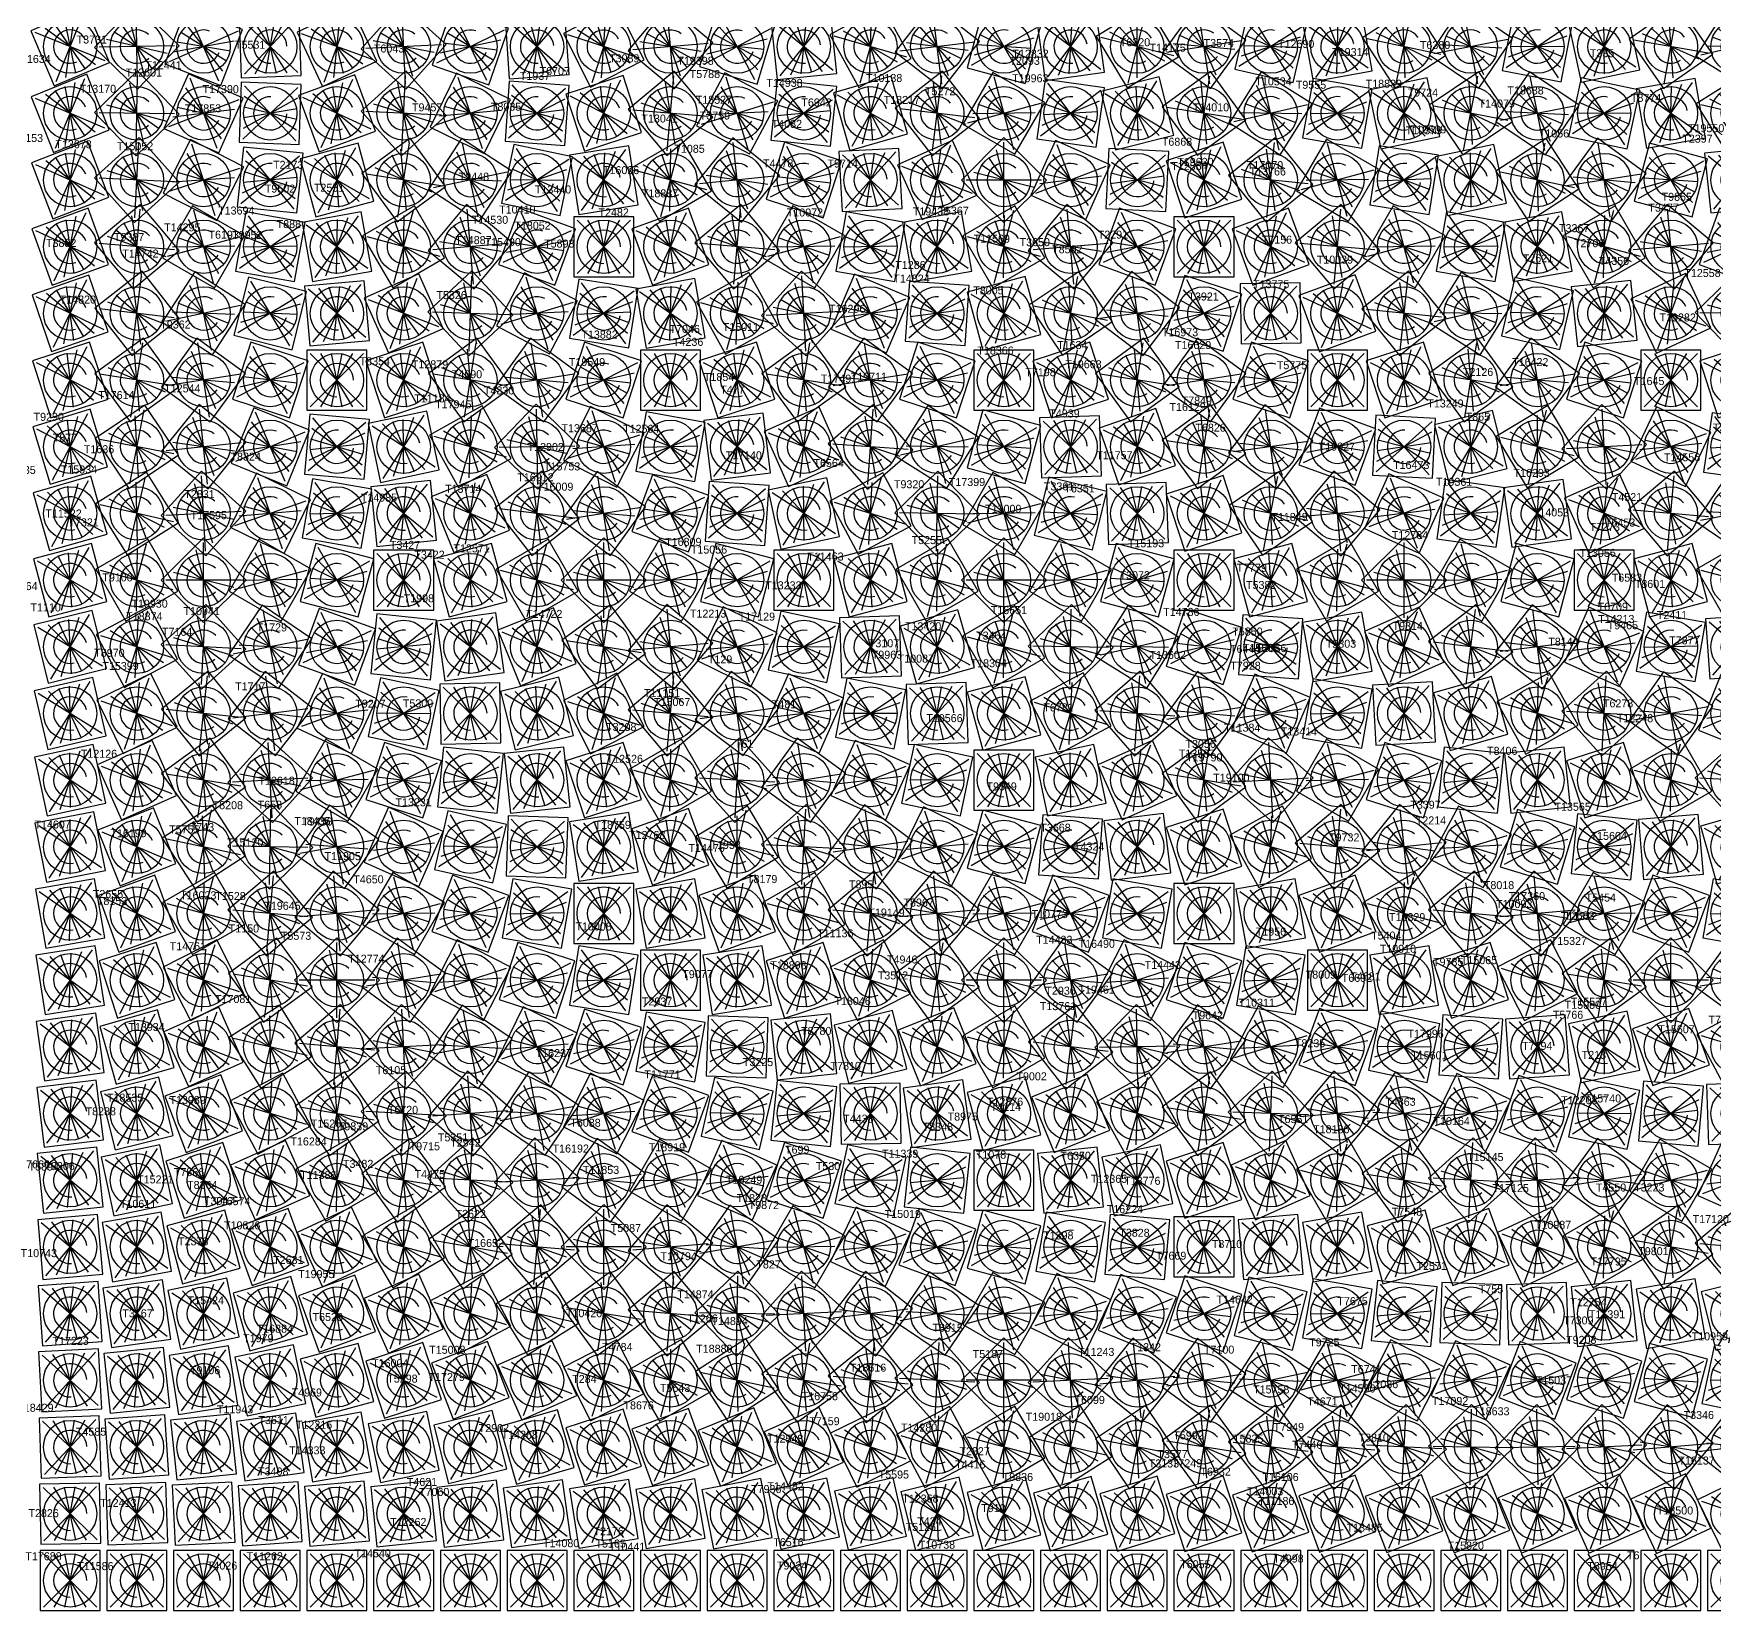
# Model space of a CAD drawing. Header units: metres. Extents: x -45 to 15052, y -45 to 15012.
# Drawn here: x 9045 to 11565, y -45 to 2320 of the extents above; entities that cross this region are included whole.
import ezdxf

# ---------------------------------------------------------------- set-up
doc = ezdxf.new("R2010")
doc.units = ezdxf.units.M
for name, color, linetype in [('L0', 1, 'Continuous'), ('L1', 2, 'Continuous'), ('L10', 4, 'Continuous'), ('L11', 5, 'Continuous'), ('L2', 3, 'Continuous'), ('L3', 4, 'Continuous'), ('L4', 5, 'Continuous'), ('L5', 6, 'Continuous'), ('L6', 7, 'Continuous'), ('L7', 1, 'Continuous'), ('L8', 2, 'Continuous'), ('L9', 3, 'Continuous')]:
    doc.layers.add(name, color=color, linetype=linetype)

# ---------------------------------------------------------------- blocks, each defined once
blk = doc.blocks.new('CELL')
for p, q in [((-40, -40), (40, 40)), ((40, -40), (-40, 40)), ((-24, -40), (24, 40)), ((24, -40), (-24, 40)), ((-8, -40), (8, 40)), ((8, -40), (-8, 40))]:
    blk.add_line(p, q)
blk.add_lwpolyline([(-45, -45), (45, -45), (45, 45), (-45, 45)], close=True)
blk.add_circle((0, 0), 40)
blk.add_arc((0, 0), 25, 0, 270)

msp = doc.modelspace()

# ---------------------------------------------------------------- block references
at = {"layer": 'L0'}
for p, rotation in [((9700, 2300), 71), ((10900, 2300), 77.00000000000001), ((9800, 2200), 86.00000000000001), ((11000, 2200), 80), ((9900, 2100), 9), ((11100, 2100), 81), ((10000, 2000), 20), ((11200, 2000), 80), ((10100, 1900), 29), ((11300, 1900), 77.00000000000001), ((10200, 1800), 36), ((11400, 1800), 72), ((9100, 1700), 17), ((10300, 1700), 41), ((11500, 1700), 65), ((10400, 1600), 43.99999999999999), ((9200, 1600), 32), ((11600, 1600), 56), ((9300, 1500), 45), ((10500, 1500), 45), ((9400, 1400), 56), ((10600, 1400), 43.99999999999999), ((10700, 1300), 41), ((9500, 1300), 65), ((10800, 1200), 36), ((9600, 1200), 72), ((10900, 1100), 29), ((9700, 1100), 77.00000000000001), ((9800, 1000), 80), ((11000, 1000), 20), ((9900, 900), 81), ((11100, 900), 9), ((10000, 800), 80), ((11200, 800), 86.00000000000001), ((11300, 700), 71), ((10100, 700), 77.00000000000001), ((10200, 600), 72), ((11400, 600), 54), ((10300, 500), 65), ((11500, 500), 35), ((9100, 500), 5), ((10400, 400), 56), ((11600, 400), 14), ((9200, 400), 8), ((10500, 300), 45), ((9300, 300), 9), ((10600, 200), 32), ((9400, 200), 8), ((10700, 100), 17), ((9500, 100), 5)]:
    msp.add_blockref('CELL', p, dxfattribs=dict(at, rotation=rotation))
for p in [(9600, 0), (10800, 0)]:
    msp.add_blockref('CELL', p, dxfattribs=at)
at = {"layer": 'L1'}
for p, rotation in [((9800, 2300), 4), ((11000, 2300), 10), ((9900, 2200), 18), ((11100, 2200), 12), ((10000, 2100), 30), ((11200, 2100), 12), ((10100, 2000), 40), ((11300, 2000), 10), ((10200, 1900), 48), ((11400, 1900), 6), ((9100, 1800), 18), ((10300, 1800), 54), ((9200, 1700), 34), ((10400, 1700), 58), ((11600, 1700), 82), ((9300, 1600), 48), ((10500, 1600), 59.99999999999999), ((9400, 1500), 59.99999999999999), ((10600, 1500), 59.99999999999999), ((10700, 1400), 58), ((9500, 1400), 70), ((10800, 1300), 54), ((9600, 1300), 78), ((10900, 1200), 48), ((9700, 1200), 84), ((11000, 1100), 40), ((9800, 1100), 87.99999999999999), ((11100, 1000), 30), ((11200, 900), 18), ((10100, 800), 87.99999999999999), ((11300, 800), 4), ((10200, 700), 84), ((11400, 700), 78), ((11500, 600), 59.99999999999999), ((9100, 600), 6), ((10300, 600), 78), ((10400, 500), 70), ((11600, 500), 40), ((9200, 500), 10), ((10500, 400), 59.99999999999999), ((9300, 400), 12), ((9400, 300), 12), ((10600, 300), 48), ((9500, 200), 10), ((10700, 200), 34), ((10800, 100), 18), ((9600, 100), 6)]:
    msp.add_blockref('CELL', p, dxfattribs=dict(at, rotation=rotation))
for p in [(11500, 1800), (9900, 1000), (10000, 900), (9700, 0), (10900, 0)]:
    msp.add_blockref('CELL', p, dxfattribs=at)
at = {"layer": 'L10'}
for p, rotation in [((9500, 2300), 25), ((10700, 2300), 31), ((9600, 2200), 42), ((10800, 2200), 36), ((9700, 2100), 57.00000000000001), ((10900, 2100), 39), ((9800, 2000), 70), ((11000, 2000), 40), ((9900, 1900), 81), ((11100, 1900), 39), ((11200, 1800), 36), ((10100, 1700), 7), ((11300, 1700), 31), ((10200, 1600), 12), ((11400, 1600), 24), ((9100, 1500), 15), ((10300, 1500), 15), ((11500, 1500), 15), ((9200, 1400), 28), ((10400, 1400), 16), ((11600, 1400), 4), ((9300, 1300), 39), ((10500, 1300), 15), ((9400, 1200), 48), ((10600, 1200), 12), ((9500, 1100), 55), ((10700, 1100), 7), ((9600, 1000), 59.99999999999999), ((9700, 900), 63), ((10900, 900), 81), ((9800, 800), 64), ((11000, 800), 70), ((9900, 700), 63), ((11100, 700), 57.00000000000001), ((10000, 600), 59.99999999999999), ((11200, 600), 42), ((10100, 500), 55), ((11300, 500), 25), ((10200, 400), 48), ((11400, 400), 6), ((10300, 300), 39), ((11500, 300), 75.00000000000001), ((9100, 300), 3), ((10400, 200), 28), ((11600, 200), 52.00000000000001), ((9200, 200), 4), ((10500, 100), 15), ((9300, 100), 3)]:
    msp.add_blockref('CELL', p, dxfattribs=dict(at, rotation=rotation))
for p in [(10000, 1800), (10800, 1000), (9400, 0), (10600, 0)]:
    msp.add_blockref('CELL', p, dxfattribs=at)
at = {"layer": 'L11'}
for p, rotation in [((9600, 2300), 48), ((10800, 2300), 54), ((9700, 2200), 64), ((10900, 2200), 58), ((9800, 2100), 78), ((11000, 2100), 59.99999999999999), ((11100, 2000), 59.99999999999999), ((10000, 1900), 10), ((11200, 1900), 58), ((10100, 1800), 18), ((11300, 1800), 54), ((10200, 1700), 24), ((11400, 1700), 48), ((11500, 1600), 40), ((9100, 1600), 16), ((10300, 1600), 28), ((9200, 1500), 30), ((10400, 1500), 30), ((11600, 1500), 30), ((9300, 1400), 42), ((10500, 1400), 30), ((9400, 1300), 52.00000000000001), ((10600, 1300), 28), ((9500, 1200), 59.99999999999999), ((10700, 1200), 24), ((9600, 1100), 66), ((10800, 1100), 18), ((9700, 1000), 70), ((10900, 1000), 10), ((9800, 900), 72), ((9900, 800), 72), ((11100, 800), 78), ((10000, 700), 70), ((11200, 700), 64), ((10100, 600), 66), ((11300, 600), 48), ((10200, 500), 59.99999999999999), ((11400, 500), 30), ((10300, 400), 52.00000000000001), ((9100, 400), 4), ((11500, 400), 10), ((10400, 300), 42), ((11600, 300), 78), ((9200, 300), 6), ((10500, 200), 30), ((9300, 200), 6), ((10600, 100), 16), ((9400, 100), 4)]:
    msp.add_blockref('CELL', p, dxfattribs=dict(at, rotation=rotation))
for p in [(9900, 2000), (11000, 900), (9500, 0), (10700, 0)]:
    msp.add_blockref('CELL', p, dxfattribs=at)
at = {"layer": 'L2'}
for p, rotation in [((9900, 2300), 27), ((11100, 2300), 33), ((10000, 2200), 40), ((11200, 2200), 34), ((10100, 2100), 51), ((11300, 2100), 33), ((10200, 2000), 59.99999999999999), ((11400, 2000), 30), ((9100, 1900), 19), ((10300, 1900), 67.00000000000001), ((11500, 1900), 25), ((9200, 1800), 36), ((10400, 1800), 72), ((11600, 1800), 18), ((9300, 1700), 51), ((10500, 1700), 75.00000000000001), ((9400, 1600), 64), ((10600, 1600), 76), ((9500, 1500), 75.00000000000001), ((10700, 1500), 75.00000000000001), ((9600, 1400), 84), ((10800, 1400), 72), ((9700, 1300), 1), ((10900, 1300), 67.00000000000001), ((11000, 1200), 59.99999999999999), ((9800, 1200), 6), ((11100, 1100), 51), ((9900, 1100), 9), ((11200, 1000), 40), ((10000, 1000), 10), ((11300, 900), 27), ((10100, 900), 9), ((10200, 800), 6), ((11400, 800), 12), ((9100, 700), 7), ((10300, 700), 1), ((11500, 700), 85), ((11600, 600), 66), ((9200, 600), 12), ((10400, 600), 84), ((9300, 500), 15), ((10500, 500), 75.00000000000001), ((9400, 400), 16), ((10600, 400), 64), ((9500, 300), 15), ((10700, 300), 51), ((9600, 200), 12), ((10800, 200), 36), ((10900, 100), 19), ((9700, 100), 7)]:
    msp.add_blockref('CELL', p, dxfattribs=dict(at, rotation=rotation))
for p in [(9800, 0), (11000, 0)]:
    msp.add_blockref('CELL', p, dxfattribs=at)
at = {"layer": 'L3'}
for p, rotation in [((10000, 2300), 50), ((11200, 2300), 56), ((10100, 2200), 62), ((11300, 2200), 56), ((10200, 2100), 72), ((11400, 2100), 54), ((9100, 2000), 20), ((10300, 2000), 80), ((11500, 2000), 50), ((9200, 1900), 38), ((10400, 1900), 86.00000000000001), ((11600, 1900), 43.99999999999999), ((9300, 1800), 54), ((9400, 1700), 68), ((10600, 1700), 2), ((9500, 1600), 80), ((10700, 1600), 2), ((9700, 1400), 8), ((10900, 1400), 86.00000000000001), ((9800, 1300), 14), ((11000, 1300), 80), ((9900, 1200), 18), ((11100, 1200), 72), ((11200, 1100), 62), ((10000, 1100), 20), ((11300, 1000), 50), ((10100, 1000), 20), ((11400, 900), 36), ((10200, 900), 18), ((11500, 800), 20), ((9100, 800), 8), ((10300, 800), 14), ((9200, 700), 14), ((10400, 700), 8), ((11600, 700), 2), ((9300, 600), 18), ((9400, 500), 20), ((10600, 500), 80), ((9500, 400), 20), ((10700, 400), 68), ((9600, 300), 18), ((10800, 300), 54), ((9700, 200), 14), ((10900, 200), 38), ((11000, 100), 20), ((9800, 100), 8)]:
    msp.add_blockref('CELL', p, dxfattribs=dict(at, rotation=rotation))
for p in [(10500, 1800), (9600, 1500), (10800, 1500), (10500, 600), (9900, 0), (11100, 0)]:
    msp.add_blockref('CELL', p, dxfattribs=at)
at = {"layer": 'L4'}
for p, rotation in [((10100, 2300), 73), ((11300, 2300), 79), ((10200, 2200), 84), ((11400, 2200), 78), ((9100, 2100), 21), ((10300, 2100), 3), ((11500, 2100), 75.00000000000001), ((9200, 2000), 40), ((10400, 2000), 10), ((11600, 2000), 70), ((9300, 1900), 57.00000000000001), ((10500, 1900), 15), ((9400, 1800), 72), ((10600, 1800), 18), ((9500, 1700), 85), ((10700, 1700), 19), ((9600, 1600), 6), ((10800, 1600), 18), ((9700, 1500), 15), ((10900, 1500), 15), ((9800, 1400), 22), ((11000, 1400), 10), ((9900, 1300), 27), ((11100, 1300), 3), ((10000, 1200), 30), ((11200, 1200), 84), ((10100, 1100), 31), ((11300, 1100), 73), ((10200, 1000), 30), ((11400, 1000), 59.99999999999999), ((10300, 900), 27), ((11500, 900), 45), ((9100, 900), 9), ((10400, 800), 22), ((11600, 800), 28), ((9200, 800), 16), ((9300, 700), 21), ((10500, 700), 15), ((9400, 600), 24), ((10600, 600), 6), ((9500, 500), 25), ((10700, 500), 85), ((9600, 400), 24), ((10800, 400), 72), ((9700, 300), 21), ((10900, 300), 57.00000000000001), ((9800, 200), 16), ((11000, 200), 40), ((9900, 100), 9), ((11100, 100), 21)]:
    msp.add_blockref('CELL', p, dxfattribs=dict(at, rotation=rotation))
for p in [(10000, 0), (11200, 0)]:
    msp.add_blockref('CELL', p, dxfattribs=at)
at = {"layer": 'L5'}
for p, rotation in [((10200, 2300), 6), ((11400, 2300), 12), ((9100, 2200), 22), ((10300, 2200), 16), ((11500, 2200), 10), ((9200, 2100), 42), ((10400, 2100), 24), ((11600, 2100), 6), ((9300, 2000), 59.99999999999999), ((10500, 2000), 30), ((9400, 1900), 76), ((10600, 1900), 34), ((10700, 1800), 36), ((9600, 1700), 12), ((10800, 1700), 36), ((9700, 1600), 22), ((10900, 1600), 34), ((9800, 1500), 30), ((11000, 1500), 30), ((9900, 1400), 36), ((11100, 1400), 24), ((10000, 1300), 40), ((11200, 1300), 16), ((10100, 1200), 42), ((11300, 1200), 6), ((10200, 1100), 42), ((11400, 1100), 84), ((10300, 1000), 40), ((9100, 1000), 10), ((11500, 1000), 70), ((10400, 900), 36), ((11600, 900), 54), ((9200, 900), 18), ((9300, 800), 24), ((10500, 800), 30), ((9400, 700), 28), ((10600, 700), 22), ((9500, 600), 30), ((10700, 600), 12), ((9600, 500), 30), ((9700, 400), 28), ((10900, 400), 76), ((9800, 300), 24), ((11000, 300), 59.99999999999999), ((9900, 200), 18), ((11100, 200), 42), ((10000, 100), 10), ((11200, 100), 22)]:
    msp.add_blockref('CELL', p, dxfattribs=dict(at, rotation=rotation))
for p in [(9500, 1800), (10800, 500), (10100, 0), (11300, 0)]:
    msp.add_blockref('CELL', p, dxfattribs=at)
at = {"layer": 'L6'}
for p, rotation in [((9100, 2300), 23), ((10300, 2300), 29), ((11500, 2300), 35), ((9200, 2200), 43.99999999999999), ((10400, 2200), 38), ((11600, 2200), 32), ((9300, 2100), 63), ((10500, 2100), 45), ((9400, 2000), 80), ((10600, 2000), 50), ((9500, 1900), 5), ((10700, 1900), 53), ((9600, 1800), 18), ((10800, 1800), 54), ((9700, 1700), 29), ((10900, 1700), 53), ((11000, 1600), 50), ((9800, 1600), 38), ((9900, 1500), 45), ((11100, 1500), 45), ((10000, 1400), 50), ((11200, 1400), 38), ((10100, 1300), 53), ((11300, 1300), 29), ((10200, 1200), 54), ((11400, 1200), 18), ((10300, 1100), 53), ((9100, 1100), 11), ((11500, 1100), 5), ((10400, 1000), 50), ((9200, 1000), 20), ((11600, 1000), 80), ((9300, 900), 27), ((10500, 900), 45), ((9400, 800), 32), ((10600, 800), 38), ((9500, 700), 35), ((10700, 700), 29), ((9600, 600), 36), ((10800, 600), 18), ((9700, 500), 35), ((10900, 500), 5), ((9800, 400), 32), ((11000, 400), 80), ((9900, 300), 27), ((11100, 300), 63), ((10000, 200), 20), ((11200, 200), 43.99999999999999), ((10100, 100), 11), ((11300, 100), 23)]:
    msp.add_blockref('CELL', p, dxfattribs=dict(at, rotation=rotation))
for p in [(10200, 0), (11400, 0)]:
    msp.add_blockref('CELL', p, dxfattribs=at)
at = {"layer": 'L7'}
for p, rotation in [((9200, 2300), 46), ((10400, 2300), 52.00000000000001), ((11600, 2300), 58), ((9300, 2200), 66), ((10500, 2200), 59.99999999999999), ((9400, 2100), 84), ((10600, 2100), 66), ((9500, 2000), 10), ((10700, 2000), 70), ((9600, 1900), 24), ((10800, 1900), 72), ((9700, 1800), 36), ((10900, 1800), 72), ((9800, 1700), 46), ((11000, 1700), 70), ((9900, 1600), 54), ((11100, 1600), 66), ((10000, 1500), 59.99999999999999), ((11200, 1500), 59.99999999999999), ((11300, 1400), 52.00000000000001), ((10100, 1400), 64), ((11400, 1300), 42), ((10200, 1300), 66), ((11500, 1200), 30), ((9100, 1200), 12), ((10300, 1200), 66), ((10400, 1100), 64), ((9200, 1100), 22), ((11600, 1100), 16), ((9300, 1000), 30), ((10500, 1000), 59.99999999999999), ((9400, 900), 36), ((10600, 900), 54), ((9500, 800), 40), ((10700, 800), 46), ((9600, 700), 42), ((10800, 700), 36), ((9700, 600), 42), ((10900, 600), 24), ((9800, 500), 40), ((11000, 500), 10), ((9900, 400), 36), ((11100, 400), 84), ((10000, 300), 30), ((11200, 300), 66), ((10100, 200), 22), ((11300, 200), 46), ((10200, 100), 12), ((11400, 100), 24)]:
    msp.add_blockref('CELL', p, dxfattribs=dict(at, rotation=rotation))
for p in [(9100, 0), (10300, 0), (11500, 0)]:
    msp.add_blockref('CELL', p, dxfattribs=at)
at = {"layer": 'L8'}
for p, rotation in [((9300, 2300), 68.99999999999999), ((10500, 2300), 75.00000000000001), ((9400, 2200), 87.99999999999999), ((10600, 2200), 82), ((9500, 2100), 15), ((10700, 2100), 87), ((9600, 2000), 30), ((9700, 1900), 43.00000000000001), ((10900, 1900), 1), ((9800, 1800), 54), ((9900, 1700), 63), ((11100, 1700), 87), ((10000, 1600), 70), ((11200, 1600), 82), ((10100, 1500), 75.00000000000001), ((11300, 1500), 75.00000000000001), ((10200, 1400), 78), ((11400, 1400), 66), ((11500, 1300), 55), ((9100, 1300), 13), ((10300, 1300), 79), ((11600, 1200), 42), ((9200, 1200), 24), ((10400, 1200), 78), ((9300, 1100), 33), ((10500, 1100), 75.00000000000001), ((9400, 1000), 40), ((10600, 1000), 70), ((9500, 900), 45), ((10700, 900), 63), ((9600, 800), 48), ((10800, 800), 54), ((9700, 700), 49), ((10900, 700), 43.00000000000001), ((9800, 600), 48), ((11000, 600), 30), ((9900, 500), 45), ((11100, 500), 15), ((10000, 400), 40), ((11200, 400), 87.99999999999999), ((10100, 300), 33), ((11300, 300), 68.99999999999999), ((10200, 200), 24), ((11400, 200), 48), ((10300, 100), 13), ((11500, 100), 25), ((9100, 100), 1)]:
    msp.add_blockref('CELL', p, dxfattribs=dict(at, rotation=rotation))
for p in [(10800, 2000), (11000, 1800), (9200, 0), (10400, 0), (11600, 0)]:
    msp.add_blockref('CELL', p, dxfattribs=at)
at = {"layer": 'L9'}
for p, rotation in [((9400, 2300), 2), ((10600, 2300), 8), ((9500, 2200), 20), ((10700, 2200), 14), ((9600, 2100), 36), ((10800, 2100), 18), ((9700, 2000), 50), ((10900, 2000), 20), ((9800, 1900), 62), ((11000, 1900), 20), ((9900, 1800), 72), ((11100, 1800), 18), ((10000, 1700), 80), ((11200, 1700), 14), ((10100, 1600), 86.00000000000001), ((11300, 1600), 8), ((9100, 1400), 14), ((10300, 1400), 2), ((11500, 1400), 80), ((9200, 1300), 26), ((10400, 1300), 2), ((11600, 1300), 68), ((9300, 1200), 36), ((9400, 1100), 43.99999999999999), ((10600, 1100), 86.00000000000001), ((9500, 1000), 50), ((10700, 1000), 80), ((9600, 900), 54), ((10800, 900), 72), ((9700, 800), 56), ((10900, 800), 62), ((9800, 700), 56), ((11000, 700), 50), ((9900, 600), 54), ((11100, 600), 36), ((10000, 500), 50), ((11200, 500), 20), ((10100, 400), 43.99999999999999), ((11300, 400), 2), ((10200, 300), 36), ((11400, 300), 72), ((10300, 200), 26), ((11500, 200), 50), ((9100, 200), 2), ((10400, 100), 14), ((11600, 100), 26), ((9200, 100), 2)]:
    msp.add_blockref('CELL', p, dxfattribs=dict(at, rotation=rotation))
for p in [(10200, 1500), (11400, 1500), (10500, 1200), (9300, 0), (10500, 0)]:
    msp.add_blockref('CELL', p, dxfattribs=at)

# ---------------------------------------------------------------- texts
at = {"layer": 'L3'}
for s, p in [('T3731', (9109.6, 2304.7)), ('T5531', (9347.1, 2296.9)), ('T6043', (9555.3, 2291.2)), ('T12832', (10512.7, 2283.5)), ('T6320', (10673.8, 2300.6)), ('T14125', (10718.2, 2292.4)), ('T3574', (10799.5, 2299.5)), ('T12690', (10911, 2298.2)), ('T19314', (10992.2, 2285.9)), ('T6380', (11123.7, 2296.4)), ('T335', (11378.4, 2284.1)), ('T11634', (9016.4, 2275.5)), ('T12441', (9212.7, 2266.2)), ('T6707', (9803.8, 2257.4)), ('T3089', (9908, 2276.5)), ('T19398', (10010.4, 2272.8)), ('T2093', (10508.3, 2272.7)), ('T13170', (9114.4, 2230.8)), ('T12601', (9183.2, 2255.2)), ('T1937', (9774.2, 2250.2)), ('T5788', (10028.9, 2252.9)), ('T14938', (10143.8, 2239.6)), ('T10138', (10293.2, 2247)), ('T19963', (10512.4, 2246.6)), ('T10534', (10877, 2241.9)), ('T9555', (10937.6, 2236.8)), ('T18839', (11042.4, 2238.4)), ('T17390', (9298.5, 2230.3)), ('T18527', (10038, 2214.3)), ('T6942', (10196.3, 2210.3)), ('T18217', (10319.7, 2214.1)), ('T5272', (10381.6, 2227.1)), ('T9724', (11105.5, 2225.2)), ('T14079', (11211.7, 2208.7)), ('T18688', (11254.9, 2228.3)), ('T8774', (11440.1, 2217.2)), ('T17853', (9271.9, 2201.5)), ('T9457', (9612.5, 2203)), ('T8035', (9730.8, 2204)), ('T13041', (9956.5, 2186.2)), ('T3759', (10043.9, 2190.7)), ('T14010', (10783.2, 2203)), ('T17153', (9004.9, 2157)), ('T4082', (10151.8, 2178.2)), ('T10379', (11102.3, 2168.5)), ('T10509', (11108.8, 2169.9)), ('T1056', (11302, 2163.8)), ('T2397', (11517.1, 2156)), ('T19550', (11525.7, 2171.7)), ('T13678', (9077.8, 2147.6)), ('T15052', (9170.1, 2144.7)), ('T1085', (10005.9, 2140.8)), ('T6868', (10736.8, 2151.4)), ('T2173', (9404.2, 2116.8)), ('T16026', (9898.8, 2108.8)), ('T4478', (10138.8, 2119)), ('T9714', (10235.5, 2118.7)), ('T12554', (10750.9, 2114.8)), ('T19630', (10759.9, 2121.2)), ('T17070', (10864.3, 2116.3)), ('T13766', (10868.4, 2106.8)), ('T9502', (9391.8, 2081.1)), ('T2551', (9465.5, 2082.4)), ('T9448', (9682.6, 2098.9)), ('T13440', (9796.8, 2079.8)), ('T18887', (9957.2, 2074)), ('T9855', (11486.1, 2068.8)), ('T13694', (9321.8, 2048.2)), ('T14530', (9702.3, 2034.3)), ('T10410', (9743.2, 2049.7)), ('T2482', (9892.1, 2045.4)), ('T10072', (10174.4, 2045.3)), ('T19438', (10363.4, 2046.9)), ('T5367', (10401.8, 2048)), ('T3477', (11466.3, 2052.6)), ('T9387', (9165.6, 2008.5)), ('T14295', (9240.9, 2023)), ('T6193', (9307.4, 2012)), ('T9952', (9342.8, 2011.6)), ('T888', (9409.6, 2027.9)), ('T18052', (9766, 2025.7)), ('T11569', (10454.6, 2006)), ('T2291', (10640.7, 2012.1)), ('T7156', (10886.6, 2004.5)), ('T3367', (11332.2, 2021.8)), ('T3882', (9063.8, 1999.7)), ('T14742', (9178.1, 1983.7)), ('T14887', (9677.4, 2003.9)), ('T15490', (9721.3, 2000.9)), ('T5893', (9810.6, 1998.7)), ('T3650', (10523.5, 2000.8)), ('T8502', (10572.3, 1990.1)), ('T2706', (11354.7, 1999.2)), ('T1286', (10337.1, 1966.6)), ('T10039', (10969.1, 1974.6)), ('T2621', (11278.1, 1976.6)), ('T4356', (11391.9, 1972.7)), ('T12558', (11520.2, 1954.5)), ('T14824', (10334.3, 1946.2)), ('T8005', (10454, 1928.5)), ('T13775', (10873.5, 1937.8)), ('T14820', (9084.3, 1914.7)), ('T5326', (9649.1, 1921.4)), ('T3921', (10776.6, 1919.3)), ('T16296', (10237.8, 1900.9)), ('T19282', (11483, 1887.9)), ('T9362', (9235.1, 1877.3)), ('T13882', (9866.5, 1862.3)), ('T7046', (9998.6, 1870.6)), ('T15011', (10078.3, 1873.6)), ('T16973', (10736.8, 1865.7)), ('T4236', (10003.8, 1851.3)), ('T18366', (10460.2, 1838.3)), ('T1634', (10579.7, 1846.5)), ('T16629', (10756.5, 1846.5)), ('T8354', (9534.1, 1822.2)), ('T12879', (9612.3, 1817.6)), ('T4690', (9672.2, 1802.7)), ('T19549', (9847.7, 1821)), ('T7198', (10532.1, 1805.8)), ('T19663', (10592.1, 1817.7)), ('T5775', (10909.2, 1816.3)), ('T2126', (11188.2, 1806.2)), ('T16422', (11262, 1821)), ('T12544', (9240.9, 1781.5)), ('T4330', (9720.3, 1778.4)), ('T1854', (10050.2, 1798.6)), ('T477', (10074.7, 1779.7)), ('T17491', (10225.5, 1796.2)), ('T19711', (10270.3, 1799)), ('T1645', (11444.8, 1792.5)), ('T17614', (9142.1, 1771.5)), ('T11184', (9615.9, 1766.5)), ('T17945', (9647.2, 1757.6)), ('T16129', (10748.2, 1753.6)), ('T7849', (10766.5, 1763.3)), ('T13249', (11134.8, 1758.9)), ('T9290', (9045.1, 1738.9)), ('T4939', (10568.1, 1743.9)), ('T865', (11192.4, 1739)), ('T877', (9073.9, 1707.6)), ('T13687', (9836.7, 1721.8)), ('T12564', (9929, 1721)), ('T6826', (10787.1, 1722.6)), ('T3224', (11563, 1722.7)), ('T1636', (9120.5, 1690.3)), ('T8324', (9340.4, 1679.2)), ('T12902', (9785.8, 1693.6)), ('T17140', (10082.7, 1681.1)), ('T11757', (10638.4, 1681.3)), ('T19027', (10972, 1694.2)), ('T14556', (11489.6, 1678.2)), ('T5635', (9002.8, 1659.2)), ('T15934', (9086, 1659.9)), ('T15753', (9810.4, 1664.5)), ('T6564', (10214.4, 1669.6)), ('T16473', (11083.5, 1666.7)), ('T16293', (11264.1, 1654.8)), ('T13714', (9662.1, 1630.9)), ('T16912', (9770.4, 1648.2)), ('T16009', (9800, 1634.1)), ('T9320', (10335.1, 1637.8)), ('T17399', (10417.4, 1641.1)), ('T3361', (10559.9, 1634.5)), ('T6351', (10590.6, 1631.5)), ('T19361', (11147.8, 1641.4)), ('T2831', (9271.1, 1622.9)), ('T14985', (9535.7, 1617.7)), ('T13009', (10471.8, 1601)), ('T4521', (11411.4, 1618.6)), ('T11522', (9062.8, 1593.9)), ('T7321', (9097.4, 1580.6)), ('T17595', (9280.6, 1591.4)), ('T11849', (10901, 1588.7)), ('T14053', (11293, 1595.5)), ('T6453', (11401.2, 1580.4)), ('T16809', (9992.1, 1551.4)), ('T5255', (10361.6, 1554)), ('T12764', (11081.6, 1561.5)), ('T7273', (11378.2, 1573.9)), ('T3427', (9579.3, 1546.8)), ('T3422', (9616, 1532.1)), ('T12571', (9674.6, 1541.6)), ('T15056', (10030.6, 1539.8)), ('T11463', (10205.2, 1529.4)), ('T15193', (10685.8, 1549.2)), ('T13056', (11363, 1534.9)), ('T3072', (10673.4, 1501.4)), ('T7779', (10848.9, 1512.5)), ('T17964', (8996.6, 1485)), ('T9100', (9148.2, 1498.1)), ('T13233', (10142.1, 1486.2)), ('T5382', (10863, 1486.7)), ('T6583', (11411.4, 1497.7)), ('T8601', (11445.9, 1488.3)), ('T1110', (9040.4, 1453)), ('T19930', (9191.8, 1458.7)), ('T1998', (9600.1, 1466.7)), ('T6709', (11390.1, 1454.1)), ('T18874', (9184, 1439.8)), ('T10941', (9270, 1447.5)), ('T14722', (9783.6, 1443.3)), ('T12213', (10029.2, 1443.8)), ('T17129', (10102.4, 1439.3)), ('T13420', (10351.6, 1424.8)), ('T16651', (10480.3, 1449)), ('T14786', (10738.8, 1446.3)), ('T9314', (11082.7, 1425.2)), ('T14213', (11390.9, 1435.7)), ('T9465', (11405.3, 1426.3)), ('T2411', (11478.9, 1441.5)), ('T7164', (9237.7, 1416.5)), ('T1729', (9379.6, 1423.1)), ('T3107', (10297.5, 1399.3)), ('T3464', (10458.3, 1410.8)), ('T5850', (10842.4, 1416.9)), ('T8144', (11316.2, 1401.7)), ('T7877', (11497.4, 1403.7)), ('T8970', (9136.1, 1385)), ('T129', (10056.2, 1375.2)), ('T9963', (10301.9, 1382.2)), ('T10087', (10340.7, 1376.3)), ('T13602', (10718.3, 1381.8)), ('T6444', (10839, 1390.8)), ('T15805', (10858.2, 1392.4)), ('T2056', (10878.1, 1392)), ('T2303', (10982.7, 1398.6)), ('T15399', (9148.3, 1365.2)), ('T18304', (10450.1, 1369.3)), ('T7928', (10839.5, 1365.7)), ('T1717', (9347.3, 1334.7)), ('T11151', (9960.3, 1324.6)), ('T9207', (9527.5, 1308.7)), ('T5300', (9598.8, 1309.2)), ('T15067', (9975.4, 1311.2)), ('T481', (10152.1, 1307.9)), ('T6781', (10559.1, 1303.1)), ('T6278', (11398.1, 1309.2)), ('T3208', (9903.5, 1273.8)), ('T10566', (10383.6, 1287)), ('T12248', (11419, 1286.9)), ('T61', (10096.7, 1248.5)), ('T3056', (10772.2, 1248.4)), ('T11384', (10830.1, 1272.7)), ('T13414', (10915.1, 1267)), ('T12126', (9116, 1233.6)), ('T12526', (9904.3, 1226)), ('T13587', (10762.2, 1233.9)), ('T19790', (10773.2, 1228.1)), ('T8406', (11224.4, 1238)), ('T19100', (10813.8, 1197.8)), ('T12618', (9382.3, 1193.2)), ('T9549', (10473.8, 1184.6)), ('T8208', (9313.6, 1156.5)), ('T658', (9381.1, 1157.2)), ('T13231', (9587.7, 1160.8)), ('T3397', (11109.3, 1157.2)), ('T13565', (11325.5, 1154.1)), ('T14607', (9046.4, 1127.5)), ('T743', (9279.3, 1123.7)), ('T18435', (9436, 1132.6)), ('T9450', (9448, 1132)), ('T18759', (9886.2, 1127)), ('T3668', (10554.6, 1122.8)), ('T2214', (11117.5, 1133.7)), ('T16199', (9160.3, 1114.5)), ('T5755', (9248.3, 1120.2)), ('T15120', (9335.2, 1100.7)), ('T12768', (9938, 1111.9)), ('T1958', (10060.1, 1096.9)), ('T9732', (10987.5, 1108.2)), ('T15604', (11379.6, 1110.4)), ('T11905', (9481.4, 1080.1)), ('T14476', (10027, 1092.3)), ('T4324', (10605.1, 1094.6)), ('T2655', (9133.9, 1023.3)), ('T16023', (9264.8, 1021.4)), ('T4650', (9524.5, 1045.3)), ('T8179', (10114.8, 1045.7)), ('T895', (10267.7, 1037.8)), ('T8018', (11219.6, 1036.6)), ('T8153', (9140, 1012.7)), ('T1528', (9317.7, 1020.3)), ('T19645', (9391.1, 1005.6)), ('T8967', (10349.4, 1010.5)), ('T10093', (11237.9, 1008.3)), ('T17360', (11256.9, 1020.2)), ('T5454', (11372.2, 1018)), ('T1150', (9337.7, 971.6)), ('T10008', (9857.6, 974.6)), ('T19149', (10296.8, 995.5)), ('T10773', (10541.5, 993.2)), ('T10329', (11077.4, 988.6)), ('T11312', (11335, 990.2)), ('T2583', (11340, 991)), ('T5573', (9415.9, 960.6)), ('T11136', (10219.9, 964.3)), ('T14483', (10548.3, 954.6)), ('T16490', (10612, 948.6)), ('T1956', (10877.6, 966.9)), ('T5404', (11050.5, 961)), ('T15327', (11319.8, 952.9)), ('T14761', (9249.2, 944.9)), ('T12774', (9516.9, 926.3)), ('T4946', (10324.7, 925.1)), ('T10910', (11063.5, 941.2)), ('T9785', (11143.4, 921.5)), ('T15065', (11185.1, 924.1)), ('T9077', (10017.7, 903.1)), ('T18898', (10149.7, 916.5)), ('T3512', (10310.9, 901.2)), ('T14443', (10711.1, 917)), ('T8009', (10952.5, 902.4)), ('T6692', (11006.5, 897.5)), ('T4681', (11019.3, 899.7)), ('T2936', (10562.2, 878.3)), ('T19461', (10611.8, 879.9)), ('T17081', (9317.1, 865.8)), ('T2937', (9957.2, 862.1)), ('T18046', (10245.9, 862.7)), ('T13761', (10553.9, 855.1)), ('T10311', (10851.9, 860.3)), ('T15080', (11340.8, 857.1)), ('T15577', (11349.9, 861.8)), ('T13934', (9187.3, 823.8)), ('T9642', (10783, 841.3)), ('T5766', (11323.1, 842.2)), ('T15607', (11481.3, 820.5)), ('T7719', (11556.3, 834.8)), ('T8780', (10195.8, 817.9)), ('T8235', (10936.3, 799.5)), ('T17996', (11105, 813.8)), ('T7394', (11276.9, 795.5)), ('T16237', (9797.9, 784.7)), ('T3225', (10108.6, 771.2)), ('T15601', (11110.7, 781.4)), ('T213', (11366.3, 782)), ('T6105', (9558.3, 759.1)), ('T11771', (9960.9, 752.7)), ('T7810', (10240.1, 765.5)), ('T9002', (10518.8, 749.9)), ('T8288', (9123.1, 697.4)), ('T18535', (9155.2, 717.9)), ('T13989', (9248.8, 714.3)), ('T6720', (9576.2, 699.6)), ('T12876', (10474.4, 711.8)), ('T4114', (10480.2, 704.1)), ('T4863', (11071.8, 711.7)), ('T12208', (11335.5, 714.1)), ('T15740', (11371, 716.7)), ('T15267', (9460.8, 679.1)), ('T9839', (9501.3, 674.9)), ('T6088', (9849.9, 680.2)), ('T4438', (10259, 686.4)), ('T8348', (10378.2, 674.2)), ('T8975', (10415.6, 689.5)), ('T6551', (10910.9, 685.8)), ('T18186', (10963.6, 670.5)), ('T10164', (11144.1, 682.8)), ('T16284', (9430.2, 652.2)), ('T9715', (9609, 645)), ('T5351', (9651.3, 658.4)), ('T2942', (9669.9, 650.5)), ('T18919', (9967.5, 643.6)), ('T7660', (9024.2, 617.9)), ('T3482', (9509, 618.6)), ('T16192', (9823.3, 641.6)), ('T699', (10171.8, 639.9)), ('T11339', (10317.2, 633.8)), ('T1078', (10457.9, 632.4)), ('T6350', (10584.9, 630.8)), ('T15145', (11194.6, 628.8)), ('T5894', (9037.7, 614.5)), ('T8306', (9061.4, 615.3)), ('T15221', (9200.4, 595.3)), ('T7866', (9255.5, 606.3)), ('T11386', (9444.8, 601.9)), ('T4475', (9616.5, 603.2)), ('T11853', (9868.7, 609.6)), ('T10249', (10083.3, 594.8)), ('T530', (10218, 615.3)), ('T12365', (10630.4, 596.2)), ('T18776', (10680.3, 593.2)), ('T8364', (9275.3, 587)), ('T17125', (11232.7, 582.3)), ('T4550', (11387.5, 583.1)), ('T3223', (11444.9, 583.2)), ('T10611', (9174.6, 558.6)), ('T3047', (9300.6, 563.1)), ('T16574', (9315.9, 562.6)), ('T2622', (9677.8, 543.6)), ('T1828', (10099.2, 567.3)), ('T9872', (10117.3, 556.8)), ('T15019', (10321.2, 543.5)), ('T16224', (10654.2, 550.8)), ('T7548', (11081.6, 546.8)), ('T10826', (9330.7, 526.4)), ('T5087', (9910.4, 522.4)), ('T10987', (11296.1, 527.2)), ('T17120', (11532.6, 535.8)), ('T2378', (9261.7, 502.4)), ('T16652', (9695.9, 499.9)), ('T1398', (10558.8, 511.3)), ('T3828', (10673, 515.3)), ('T8710', (10811.8, 498.4)), ('T10743', (9025.8, 484.7)), ('T2631', (9404.3, 474.5)), ('T10794', (9985.1, 480.1)), ('T827', (10128.8, 467.8)), ('T7669', (10728, 480.9)), ('T17795', (11379.4, 472.2)), ('T9801', (11451.1, 487.7)), ('T19955', (9441.7, 453.3)), ('T2571', (11118.5, 465.5)), ('T14874', (10010.3, 423)), ('T755', (11212, 430.6)), ('T3167', (9178.2, 394.5)), ('T15424', (9276.2, 414)), ('T10420', (9843.3, 394.6)), ('T14642', (10818.8, 415.1)), ('T7675', (11000, 412.7)), ('T12754', (11349.1, 411.1)), ('T11391', (11377.1, 393.1)), ('T16884', (9379.6, 371.4)), ('T6528', (9463.4, 388.9)), ('T1266', (10025.4, 386.8)), ('T14894', (10061.5, 383)), ('T8915', (10392.8, 372.9)), ('T7309', (11338.5, 383.8)), ('T17223', (9073.4, 353.2)), ('T1979', (9359.4, 357.1)), ('T4784', (9897.6, 344.1)), ('T18880', (10038.6, 341.4)), ('T1342', (10690, 343.7)), ('T9725', (10957.7, 350.9)), ('T9203', (11342.9, 354.7)), ('T10959', (11531.2, 359.9)), ('T16004', (9552.7, 319.6)), ('T15008', (9638.3, 339.8)), ('T5187', (10453.2, 333.5)), ('T11243', (10611.2, 336.6)), ('T7100', (10799.9, 340)), ('T9106', (9279.5, 309.2)), ('T5298', (9575.4, 296.6)), ('T17279', (9637.3, 299)), ('T284', (9852.7, 296.1)), ('T18616', (10269.1, 313)), ('T6741', (11020.7, 310.8)), ('T15037', (11297.4, 294)), ('T4969', (9432, 275.8)), ('T5543', (9984.3, 282.6)), ('T16758', (10196.8, 270.2)), ('T15758', (10873.6, 280.3)), ('T14590', (11002.7, 281.8)), ('T12036', (11036.7, 288.2)), ('T18429', (9020.7, 252.9)), ('T11943', (9320, 250.5)), ('T8676', (9929.6, 256.5)), ('T6099', (10605.8, 264.6)), ('T4671', (10954.8, 262.4)), ('T17092', (11141.8, 263.1)), ('T18633', (11203.6, 247.6)), ('T3346', (11519.1, 242)), ('T4585', (9108.5, 217)), ('T3611', (9382.3, 234.4)), ('T12216', (9438.4, 227.4)), ('T2902', (9712.5, 222.4)), ('T7159', (10208.2, 232.7)), ('T14280', (10345.6, 223.2)), ('T19018', (10532.7, 239.4)), ('T7949', (10904.5, 224)), ('T14268', (9746.8, 212.4)), ('T12548', (10144.8, 206.5)), ('T5992', (10754.1, 211.5)), ('T5825', (10843.6, 206.6)), ('T7446', (10932, 197.3)), ('T3810', (11031.7, 208.1)), ('T14333', (9428.3, 189)), ('T4416', (10426.9, 167.8)), ('T2827', (10433.3, 187.7)), ('T3133', (10717.1, 169.3)), ('T3577', (10730.1, 183.3)), ('T7249', (10751.7, 169.7)), ('T16137', (11511.3, 173.7)), ('T3408', (9381.7, 157.3)), ('T4621', (9604.7, 141.6)), ('T5595', (10312.2, 152.8)), ('T9836', (10498.2, 149.1)), ('T6932', (10794.6, 157)), ('T16106', (10887.5, 149)), ('T7060', (9623, 126.6)), ('T7936', (10120.9, 131)), ('T14482', (10145.5, 135.2)), ('T12368', (10347.6, 116.7)), ('T14003', (10864.4, 127.5)), ('T2826', (9037.4, 94.8)), ('T12413', (9145, 110.2)), ('T910', (10466, 102.4)), ('T11186', (10881.1, 113.1)), ('T18500', (11479, 98.8)), ('T12262', (9579.7, 81.5)), ('T2176', (9884.6, 67.7)), ('T5126', (10352.6, 74.3)), ('T434', (10370, 82.6)), ('T13485', (11013.8, 73.1)), ('T14080', (9808.9, 49.8)), ('T5165', (9887.6, 49.3)), ('T10441', (9907.9, 44.5)), ('T6516', (10154.2, 51.3)), ('T10738', (10372.4, 47.5)), ('T15820', (11165.3, 46.2)), ('T17688', (9032.8, 30.2)), ('T11586', (9110.6, 15.4)), ('T4026', (9305, 16.2)), ('T11262', (9364.5, 30.2)), ('T14540', (9526.3, 34.7)), ('T9024', (10159.7, 16.3)), ('T6055', (10764.3, 18.2)), ('T4998', (10903.9, 26.7)), ('T8954', (11374.7, 15.4)), ('T6', (11434.2, 31.6))]:
    msp.add_text(s, height=12, dxfattribs=at).set_placement(p)

doc.saveas('drawing.dxf')
